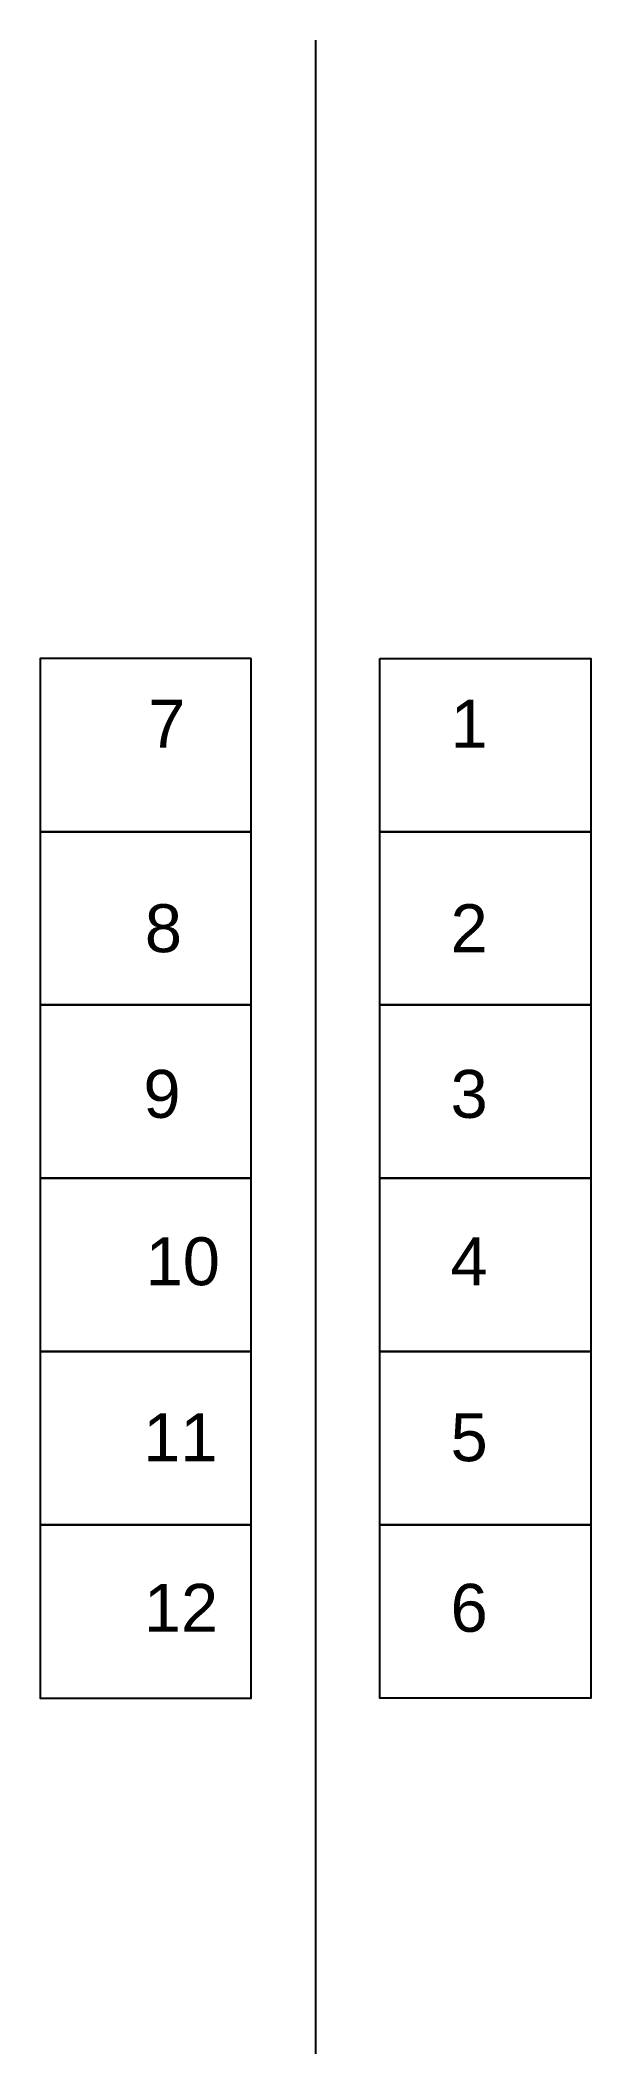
# Model space of a CAD drawing. Header units: metres. Extents: x 25 to 68, y 49 to 205.
import ezdxf

# ---------------------------------------------------------------- set-up
doc = ezdxf.new("R2010")
doc.units = ezdxf.units.M
doc.header["$MEASUREMENT"] = 0
for name, color, linetype in [('parcel', 1, 'Continuous'), ('roud', 54, 'Continuous'), ('text', 160, 'Continuous')]:
    doc.layers.add(name, color=color, linetype=linetype)
doc.styles.get("Standard").update_dxf_attribs({"font": 'arial.ttf'})

msp = doc.modelspace()

# ---------------------------------------------------------------- linework, layer by layer
at = {"layer": 'parcel'}
for points in [[(41.23, 157.45), (24.85, 157.45), (24.85, 144), (41.23, 144)], [(51.23, 157.45), (67.61, 157.45), (67.61, 144), (51.23, 144)], [(41.23, 144), (24.85, 144), (24.85, 130.56), (41.23, 130.56)], [(51.23, 144), (67.61, 144), (67.61, 130.56), (51.23, 130.56)], [(41.23, 130.56), (24.85, 130.56), (24.85, 117.11), (41.23, 117.11)], [(51.23, 130.56), (67.61, 130.56), (67.61, 117.11), (51.23, 117.11)], [(41.23, 117.11), (24.85, 117.11), (24.85, 103.66), (41.23, 103.66)], [(51.23, 117.11), (67.61, 117.11), (67.61, 103.66), (51.23, 103.66)], [(41.23, 103.66), (24.85, 103.66), (24.85, 90.22), (41.23, 90.22)], [(51.23, 103.66), (67.61, 103.66), (67.61, 90.22), (51.23, 90.22)], [(41.23, 90.22), (24.85, 90.22), (24.85, 76.77), (41.23, 76.77)], [(51.23, 90.22), (67.61, 90.22), (67.61, 76.77), (51.23, 76.77)]]:
    msp.add_lwpolyline(points, close=True, dxfattribs=at)
at = {"layer": 'roud'}
msp.add_line((46.23, 205.44), (46.23, 49.16), dxfattribs=at)

# ---------------------------------------------------------------- texts
at = {"layer": 'text'}
for s, height, p in [('7', 3.72, (33.23, 150.53)), ('1', 3.72, (56.72, 150.53)), ('8', 3.72, (32.97, 134.66)), ('2', 3.72, (56.72, 134.66)), ('9', 3.72, (32.86, 121.8)), ('3', 3.72, (56.72, 121.8)), ('10', 3.719, (33.03, 108.81)), ('4', 3.72, (56.72, 108.81)), ('11', 3.719, (32.84, 95.15)), ('5', 3.72, (56.72, 95.15)), ('12', 3.719, (32.89, 81.91)), ('6', 3.72, (56.72, 81.91))]:
    msp.add_text(s, height=height, dxfattribs=at).set_placement(p)

doc.saveas('drawing.dxf')
